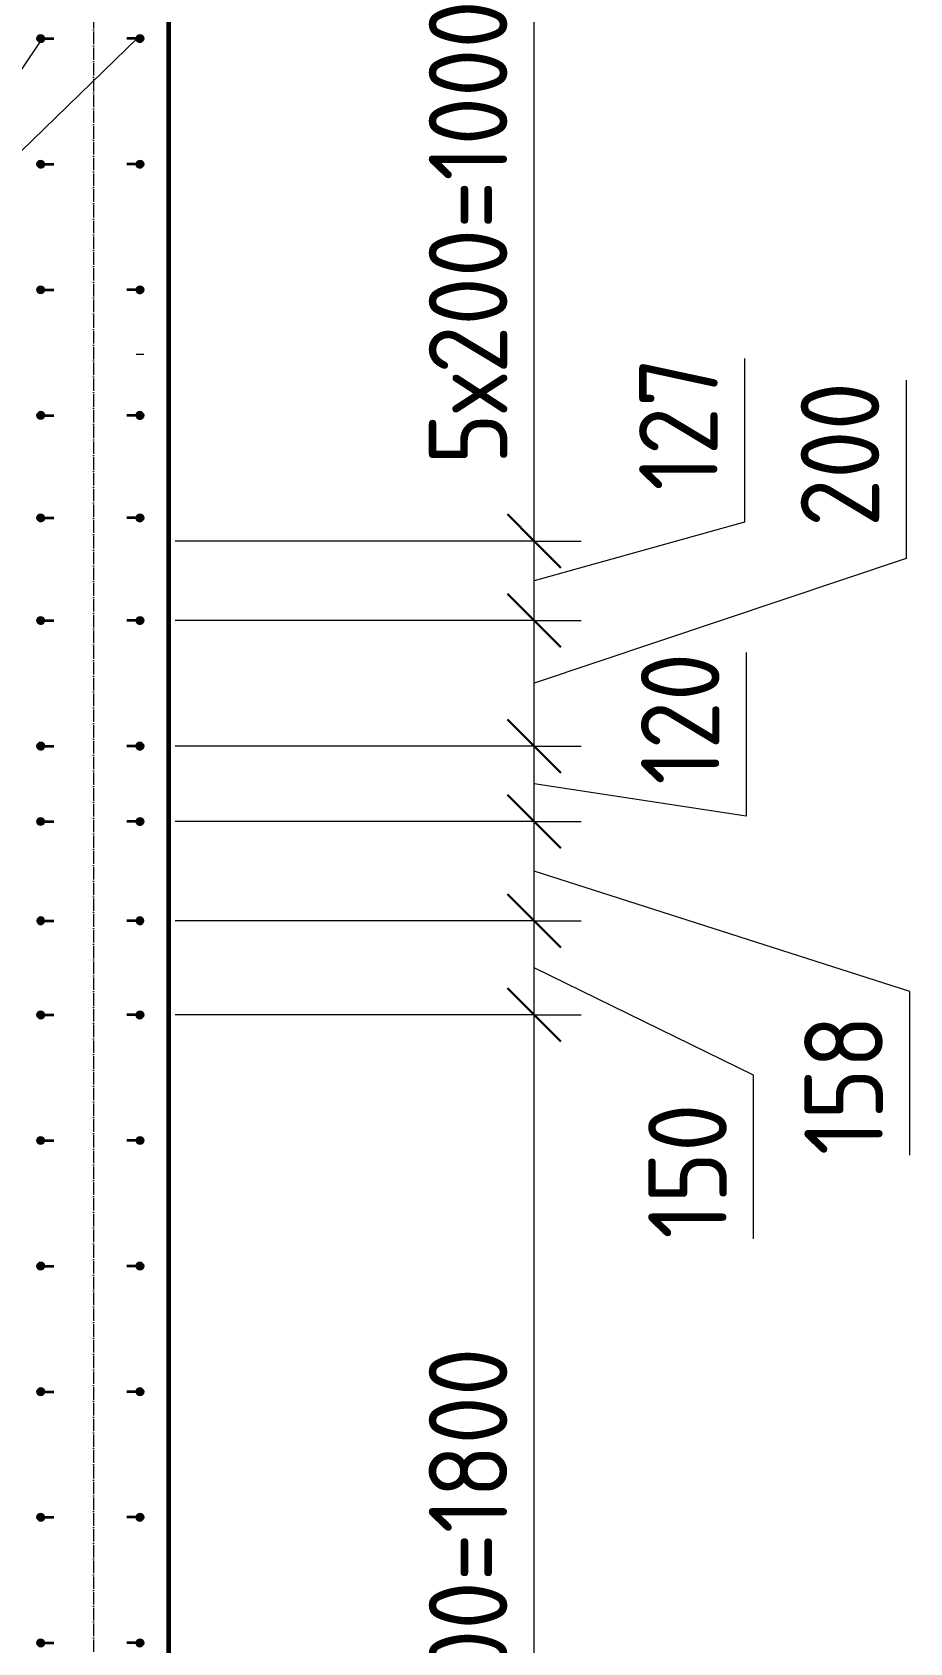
# Model space of a CAD drawing. Header units: millimetres. Extents: x 56549 to 83419, y -3049 to 32998.
# Drawn here: x 61848 to 63245, y 28576 to 31141 of the extents above; entities that cross this region are included whole.
import ezdxf

# ---------------------------------------------------------------- set-up
doc = ezdxf.new("R2010")
doc.units = ezdxf.units.MM
doc.linetypes.add('02 Штрихпунктирная _20 мм_', pattern=[25, 20, -2.5, 0, -2.5])
for name, color, linetype, lineweight in [('AA_Dim', 7, 'Continuous', 9), ('AA_Dim-50', 7, 'Continuous', 9), ('AA_Linii', 7, 'Continuous', 9), ('AA_Vinoska', 7, 'Continuous', 9), ('AF_Stena_Опалубка', 253, 'Continuous', 20), ('KR_Armatura', 7, 'Continuous', 20), ('KR_Armatura_Tonkie', 7, 'Continuous', 20), ('KR_Fundament', 7, 'Continuous', 20), ('Оси', 7, 'Continuous', 9)]:
    doc.layers.add(name, color=color, linetype=linetype, lineweight=lineweight)
doc.styles.add('ISOCPEUR_2', font='isocpeur.TTF', dxfattribs={"width": 0.9, "height": 125})
doc.dimstyles.new('05_Округл_1мм__прозр_', dxfattribs={"dimscale": 304.8, "dimtxt": 125.344371, "dimasz": 0.278871, "dimexe": 0.246063, "dimexo": 0.164042, "dimgap": 0.016404, "dimtad": 1, "dimdec": 0, "dimdsep": 46, "dimtxsty": 'ISOCPEUR_2', "dimblk1": 'OBLIQUE', "dimblk2": 'OBLIQUE', "dimsah": 1, "dimcen": 0.09, "dimdle": 0.246063, "dimazin": 0, "dimtfac": 1, "dimtdec": 4, "dimtix": 1, "dimtmove": 0, "dimatfit": 3, "dimfxl": 1, "dimtvp": 1, "dimtolj": 1, "dimtzin": 0, "dimlwd": 18, "dimlwe": 18, "dimarcsym": 2})
doc.dimstyles.new('05_Округл_1мм__прозр__1', dxfattribs={"dimscale": 304.8, "dimtxt": 125.344371, "dimasz": 0.278871, "dimexe": 0.246063, "dimexo": 0.164042, "dimgap": 0.016404, "dimtad": 1, "dimdec": 0, "dimdsep": 46, "dimtxsty": 'ISOCPEUR_2', "dimblk1": 'OBLIQUE', "dimblk2": 'OBLIQUE', "dimsah": 1, "dimcen": 0.09, "dimdle": 0.246063, "dimazin": 0, "dimtfac": 1, "dimtdec": 4, "dimtix": 1, "dimtmove": 1, "dimatfit": 3, "dimfxl": 1, "dimtvp": 1, "dimtolj": 1, "dimtzin": 0, "dimlwd": 18, "dimlwe": 18, "dimarcsym": 2})

# ---------------------------------------------------------------- blocks, each defined once
blk = doc.blocks.new('351_Ряд стержней П переменный шаг _НесАрм_РабПлоск_ - Тип 1-3765982-Схема расположения выпусков фундаментной плиты на отм_-0_450 входной группы в осях 18-20_Н-А_1')
at = {"layer": 'KR_Armatura_Tonkie'}
for points in [[(-6, 708.3), (-9, 707.5), (-10.2, 706.5), (-11.8, 703.8), (-12, 702.3), (-11.2, 699.3), (-9, 697.1), (-6, 696.3), (-3, 697.1), (-1.8, 698.1), (-0.2, 700.7), (0, 702.3), (-0.8, 705.3), (-1.8, 706.5), (-4.4, 708.1)], [(152, 708.3), (149, 707.5), (146.8, 705.3), (146.2, 703.8), (146.2, 700.7), (147.6, 698.5), (149, 697.1), (152, 696.3), (153.6, 696.5), (156.2, 698.1), (157.8, 700.7), (157.8, 703.8), (156.2, 706.5), (153.6, 708.1)], [(-6, 550.3), (-9, 549.5), (-10.2, 548.5), (-11.8, 545.8), (-12, 544.3), (-11.2, 541.3), (-9, 539.1), (-6, 538.3), (-3, 539.1), (-1.8, 540.1), (-0.2, 542.7), (0, 544.3), (-0.8, 547.3), (-2.6, 549), (-4.4, 550.1)], [(152, 550.3), (149, 549.5), (146.8, 547.3), (146.2, 545.8), (146.2, 542.7), (146.8, 541.3), (149, 539.1), (152, 538.3), (153.6, 538.5), (156.2, 540.1), (157.8, 542.7), (157.8, 545.8), (156.2, 548.5), (153.6, 550.1)], [(-6, 430.3), (-9, 429.5), (-10.2, 428.5), (-11.8, 425.8), (-12, 424.3), (-11.2, 421.3), (-9, 419.1), (-6, 418.3), (-3, 419.1), (-1.8, 420.1), (-0.2, 422.7), (0, 424.3), (-0.8, 427.3), (-1.8, 428.5), (-4.4, 430.1)], [(152, 430.3), (149, 429.5), (146.8, 427.3), (146.2, 425.8), (146.2, 422.7), (147.6, 420.5), (149, 419.1), (152, 418.3), (153.6, 418.5), (156.2, 420.1), (157.8, 422.7), (157.8, 425.8), (156.2, 428.5), (153.6, 430.1)], [(-6, 230.3), (-9, 229.5), (-10.2, 228.5), (-11.8, 225.8), (-12, 224.3), (-11.2, 221.3), (-9, 219.1), (-6, 218.3), (-3, 219.1), (-1.8, 220.1), (-0.2, 222.7), (0, 224.3), (-0.8, 227.3), (-1.8, 228.5), (-4.4, 230.1)], [(152, 230.3), (149, 229.5), (146.8, 227.3), (146.2, 225.8), (146.2, 222.7), (147.6, 220.5), (149, 219.1), (152, 218.3), (153.6, 218.5), (156.2, 220.1), (157.8, 222.7), (157.8, 225.8), (156.2, 228.5), (153.6, 230.1)], [(-6, 67), (-9, 66.2), (-10.2, 65.2), (-11.8, 62.6), (-12, 61), (-11.2, 58), (-9, 55.8), (-6, 55), (-3, 55.8), (-1.8, 56.8), (-0.2, 59.4), (0, 61), (-0.8, 64), (-1.8, 65.2), (-4.4, 66.8)], [(152, 67), (149, 66.2), (146.8, 64), (146.2, 62.6), (146.2, 59.4), (147.6, 57.2), (149, 55.8), (152, 55), (153.6, 55.2), (156.2, 56.8), (157.8, 59.4), (157.8, 62.6), (156.2, 65.2), (153.6, 66.8)], [(-6, -96.3), (-9, -97.1), (-10.2, -98.1), (-11.8, -100.7), (-12, -102.3), (-11.2, -105.3), (-9, -107.5), (-6, -108.3), (-3, -107.5), (-1.8, -106.5), (-0.2, -103.8), (0, -102.3), (-0.8, -99.3), (-1.8, -98.1), (-4.4, -96.5)], [(152, -96.3), (149, -97.1), (146.8, -99.3), (146.2, -100.7), (146.2, -103.8), (147.6, -106.1), (149, -107.5), (152, -108.3), (153.6, -108.1), (156.2, -106.5), (157.8, -103.8), (157.8, -100.7), (156.2, -98.1), (153.6, -96.5)], [(-6, -296.3), (-9, -297.1), (-10.2, -298.1), (-11.8, -300.7), (-12, -302.3), (-11.2, -305.3), (-9, -307.5), (-6, -308.3), (-3, -307.5), (-1.8, -306.5), (-0.2, -303.8), (0, -302.3), (-0.8, -299.3), (-1.8, -298.1), (-4.4, -296.5)], [(152, -296.3), (149, -297.1), (146.8, -299.3), (146.2, -300.7), (146.2, -303.8), (146.8, -305.3), (149, -307.5), (152, -308.3), (153.6, -308.1), (156.2, -306.5), (157.8, -303.8), (157.8, -300.7), (156.2, -298.1), (153.6, -296.5)], [(-6, -496.3), (-9, -497.1), (-10.2, -498.1), (-11.8, -500.7), (-12, -502.3), (-11.2, -505.3), (-9, -507.5), (-6, -508.3), (-3, -507.5), (-1.8, -506.5), (-0.2, -503.8), (0, -502.3), (-0.8, -499.3), (-1.8, -498.1), (-4.4, -496.5)], [(152, -496.3), (149, -497.1), (146.8, -499.3), (146.2, -500.7), (146.2, -503.8), (147.6, -506.1), (149, -507.5), (152, -508.3), (153.6, -508.1), (156.2, -506.5), (157.8, -503.8), (157.8, -500.7), (156.2, -498.1), (153.6, -496.5)], [(-6, -696.3), (-9, -697.1), (-10.2, -698.1), (-11.8, -700.7), (-11.8, -702.9), (-11.2, -705.3), (-9, -707.5), (-6, -708.3), (-3, -707.5), (-1.8, -706.5), (-0.1, -702.9), (0, -702.3), (-0.8, -699.3), (-1.8, -698.1), (-4.4, -696.5)], [(152, -696.3), (149, -697.1), (146.8, -699.3), (146.2, -700.7), (146.2, -703.8), (146.8, -705.3), (149, -707.5), (152, -708.3), (153.6, -708.1), (156.2, -706.5), (157.8, -703.8), (157.8, -700.7), (156.2, -698.1), (153.6, -696.5)]]:
    blk.add_hatch(color=256, dxfattribs=at).paths.add_polyline_path(points)
at = {"layer": 'KR_Armatura'}
for centre in [(-6, 544.3), (152, 544.3), (-6, 424.3), (152, 424.3), (-6, 224.3), (152, 224.3), (-6, 61), (152, 61), (-6, -102.3), (152, -102.3), (-6, -302.3), (152, -302.3), (-6, -502.3), (152, -502.3), (-6, -702.3), (152, -702.3)]:
    blk.add_circle(centre, 6, dxfattribs=at)
for centre, start, end in [((-6, 702.3), 90, 269.9911), ((-6, 702.3), 270.0089, 90), ((152, 702.3), 90, 269.9911), ((152, 702.3), 270.0089, 90)]:
    blk.add_arc(centre, 6, start, end, dxfattribs=at)
at = {"layer": 'KR_Armatura_Tonkie', "lineweight": 35}
for p, q in [((0, 702.3), (15, 702.3)), ((146, 702.3), (131, 702.3)), ((0, 544.3), (15, 544.3)), ((146, 544.3), (131, 544.3)), ((0, 424.3), (15, 424.3)), ((146, 424.3), (131, 424.3)), ((0, 224.3), (15, 224.3)), ((146, 224.3), (131, 224.3)), ((0, 61), (15, 61)), ((146, 61), (131, 61)), ((0, -102.3), (15, -102.3)), ((146, -102.3), (131, -102.3)), ((0, -302.3), (15, -302.3)), ((146, -302.3), (131, -302.3)), ((0, -502.3), (15, -502.3)), ((146, -502.3), (131, -502.3)), ((0, -702.3), (15, -702.3)), ((146, -702.3), (131, -702.3))]:
    blk.add_line(p, q, dxfattribs=at)
at = {"layer": 'KR_Armatura_Tonkie'}
for centre, start, end in [((-6, 702.3), 360, 180), ((-6, 702.3), 180, 0), ((152, 702.3), 360, 180), ((152, 702.3), 180, 360), ((-6, 544.3), 360, 180), ((-6, 544.3), 180, 0), ((152, 544.3), 0, 180), ((152, 544.3), 180, 360), ((-6, 424.3), 360, 180), ((-6, 424.3), 180, 0), ((152, 424.3), 360, 180), ((152, 424.3), 180, 360), ((-6, 224.3), 360, 180), ((-6, 224.3), 180, 360), ((152, 224.3), 360, 180), ((152, 224.3), 180, 360), ((-6, 61), 360, 180), ((-6, 61), 180, 360), ((152, 61), 360, 180), ((152, 61), 180, 360), ((-6, -102.3), 360, 180), ((-6, -102.3), 180, 360), ((152, -102.3), 0, 180), ((152, -102.3), 180, 360), ((-6, -302.3), 360, 180), ((-6, -302.3), 180, 360), ((152, -302.3), 0, 180), ((152, -302.3), 180, 360), ((-6, -502.3), 360, 180), ((-6, -502.3), 180, 0), ((152, -502.3), 360, 180), ((152, -502.3), 180, 360), ((-6, -702.3), 360, 180), ((-6, -702.3), 180, 0), ((152, -702.3), 0, 180), ((152, -702.3), 180, 360)]:
    blk.add_arc(centre, 6, start, end, dxfattribs=at)
blk = doc.blocks.new('351_Ряд стержней П переменный шаг _НесАрм_РабПлоск_ - Тип 1-3766031-Схема расположения выпусков фундаментной плиты на отм_-0_450 входной группы в осях 18-20_Н-А_1')
at = {"layer": 'KR_Armatura_Tonkie'}
for points in [[(-6, 932), (-3, 932.8), (-1.6, 934), (-0.2, 936.4), (0, 938), (-1.6, 942), (-1.8, 942.2), (-4.4, 943.8), (-7.6, 943.8), (-10.2, 942.2), (-11.8, 939.6), (-12, 938), (-11.2, 935), (-9, 932.8)], [(152, 932), (153.6, 932.2), (156.2, 933.8), (157.8, 936.4), (157.8, 939.6), (156.2, 942.2), (153.6, 943.8), (150.4, 943.8), (149, 943.2), (146.8, 941), (146.2, 939.6), (146.2, 936.4), (146.8, 935), (149, 932.8), (150.4, 932.2)], [(-6, 732), (-3, 732.8), (-1.6, 734), (-0.2, 736.4), (0, 738), (-1.6, 742), (-1.8, 742.2), (-4.4, 743.8), (-7.6, 743.8), (-10.2, 742.2), (-11.8, 739.6), (-12, 738), (-11.2, 735), (-9, 732.8)], [(152, 732), (153.6, 732.2), (156.2, 733.8), (157.8, 736.4), (157.8, 739.6), (156.2, 742.2), (153.6, 743.8), (150.4, 743.8), (149, 743.2), (146.8, 741), (146.2, 739.6), (146.2, 736.4), (146.8, 735), (149, 732.8), (150.4, 732.2)], [(-6, 532), (-3, 532.8), (-1.8, 533.8), (-0.2, 536.4), (0, 538), (-1.3, 541.7), (-1.8, 542.2), (-4.4, 543.8), (-7.6, 543.8), (-10.2, 542.2), (-11.8, 539.6), (-12, 538), (-11.2, 535), (-9, 532.8)], [(152, 532), (153.6, 532.2), (156.2, 533.8), (157.8, 536.4), (157.8, 539.6), (156.2, 542.2), (153.6, 543.8), (150.4, 543.8), (149, 543.2), (146.8, 541), (146.2, 539.6), (146.2, 536.4), (146.8, 535), (149, 532.8), (150.4, 532.2)], [(-6, 332), (-3, 332.8), (-1.8, 333.8), (-0.2, 336.4), (0, 338), (-0.8, 341), (-1.8, 342.2), (-4.4, 343.8), (-7.6, 343.8), (-10.2, 342.2), (-11.8, 339.6), (-12, 338), (-11.2, 335), (-9, 332.8)], [(152, 332), (153.6, 332.2), (156.2, 333.8), (157.8, 336.4), (157.8, 339.6), (156.2, 342.2), (153.6, 343.8), (150.4, 343.8), (149, 343.2), (146.8, 341), (146.2, 339.6), (146.2, 336.4), (146.8, 335), (149, 332.8), (150.4, 332.2)], [(-6, 132), (-3, 132.8), (-1.8, 133.8), (-0.2, 136.6), (0, 138), (-0.8, 141), (-1.8, 142.2), (-4.4, 143.8), (-7.6, 143.8), (-10.2, 142.2), (-11.8, 139.6), (-11.6, 136.6), (-11.2, 135), (-9, 132.8)], [(152, 132), (153.6, 132.2), (156.2, 133.8), (157.8, 136.6), (157.8, 139.6), (156.2, 142.2), (153.6, 143.8), (150.4, 143.8), (149, 143.2), (146.8, 141), (146.2, 139.6), (146.2, 136.4), (146.8, 135), (149, 132.8), (150.4, 132.2)], [(-6, -68), (-3, -67.2), (-1.8, -66.2), (-0.2, -63.6), (0, -62), (-0.8, -59), (-1.8, -57.8), (-4.4, -56.2), (-7.6, -56.2), (-10.2, -57.8), (-11.8, -60.4), (-12, -62), (-11.2, -65), (-9, -67.2)], [(152, -68), (153.6, -67.8), (156.2, -66.2), (157.8, -63.6), (157.8, -60.4), (156.2, -57.8), (153.6, -56.2), (150.4, -56.2), (149, -56.8), (146.8, -59), (146.2, -60.4), (146.2, -63.6), (146.8, -65), (149, -67.2), (150.4, -67.8)], [(-6, -268), (-3, -267.2), (-1.8, -266.2), (-0.2, -263.6), (0, -262), (-0.8, -259), (-1.8, -257.8), (-4.4, -256.2), (-7.6, -256.2), (-10.2, -257.8), (-11.8, -260.4), (-12, -262), (-11.2, -265), (-9, -267.2)], [(152, -268), (153.6, -267.8), (156.2, -266.2), (157.8, -263.6), (157.8, -260.4), (156.2, -257.8), (153.6, -256.2), (150.4, -256.2), (149, -256.8), (146.8, -259), (146.2, -260.4), (146.2, -263.6), (146.8, -265), (149, -267.2), (150.4, -267.8)], [(-6, -468), (-3, -467.2), (-1.8, -466.2), (-0.2, -463.6), (0, -462), (-0.8, -459), (-1.8, -457.8), (-4.4, -456.2), (-7.6, -456.2), (-10.2, -457.8), (-11.8, -460.4), (-12, -462), (-11.2, -465), (-9, -467.2)], [(152, -468), (153.6, -467.8), (156.2, -466.2), (157.8, -463.6), (157.8, -460.4), (156.2, -457.8), (153.6, -456.2), (150.4, -456.2), (149, -456.8), (146.8, -459), (146.2, -460.4), (146.2, -463.6), (146.8, -465), (149, -467.2), (150.4, -467.8)], [(-6, -668), (-3, -667.2), (-1.8, -666.2), (-0.2, -663.6), (0, -662), (-0.8, -659), (-1.8, -657.8), (-4.4, -656.2), (-7.6, -656.2), (-10.2, -657.8), (-11.8, -660.4), (-12, -662), (-11.2, -665), (-9, -667.2)], [(152, -668), (153.6, -667.8), (156.2, -666.2), (157.8, -663.6), (157.8, -660.4), (156.2, -657.8), (153.6, -656.2), (150.4, -656.2), (149, -656.8), (146.8, -659), (146.2, -660.4), (146.2, -663.6), (146.8, -665), (149, -667.2), (150.4, -667.8)], [(-6, -868), (-3, -867.2), (-1.8, -866.2), (-0.2, -863.6), (0, -862), (-0.8, -859), (-2.1, -857.5), (-4.4, -856.2), (-7.6, -856.2), (-10.2, -857.8), (-11.8, -860.4), (-12, -862), (-11.2, -865), (-9, -867.2)], [(152, -868), (153.6, -867.8), (156.2, -866.2), (157.8, -863.6), (157.8, -860.4), (156.2, -857.8), (153.6, -856.2), (150.4, -856.2), (149, -856.8), (146.8, -859), (146.2, -860.4), (146.2, -863.6), (146.8, -865), (149, -867.2), (150.4, -867.8)], [(-6, -944), (-3, -943.2), (-1.6, -942), (-0.2, -939.6), (0, -938), (-1.6, -934), (-1.8, -933.8), (-4.4, -932.2), (-7.6, -932.2), (-10.2, -933.8), (-11.8, -936.4), (-12, -938), (-11.2, -941), (-9, -943.2)], [(152, -944), (153.6, -943.8), (156.2, -942.2), (157.8, -939.6), (157.8, -936.4), (156.2, -933.8), (153.6, -932.2), (150.4, -932.2), (149, -932.8), (146.8, -935), (146.2, -936.4), (146.2, -939.6), (146.8, -941), (149, -943.2), (150.4, -943.8)]]:
    blk.add_hatch(color=256, dxfattribs=at).paths.add_polyline_path(points)
at = {"layer": 'KR_Armatura'}
for centre in [(-6, 938), (152, 938), (-6, 738), (152, 738), (-6, 538), (152, 538), (-6, 338), (152, 338), (-6, 138), (152, 138), (-6, -62), (152, -62), (-6, -262), (152, -262), (-6, -462), (152, -462), (-6, -662), (152, -662), (-6, -862), (152, -862), (-6, -938), (152, -938)]:
    blk.add_circle(centre, 6, dxfattribs=at)
at = {"layer": 'KR_Armatura_Tonkie', "lineweight": 35}
for p, q in [((0, 938), (15, 938)), ((146, 938), (131, 938)), ((0, 738), (15, 738)), ((146, 738), (131, 738)), ((0, 538), (15, 538)), ((146, 538), (131, 538)), ((0, 338), (15, 338)), ((146, 338), (131, 338)), ((0, 138), (15, 138)), ((146, 138), (131, 138)), ((0, -62), (15, -62)), ((146, -62), (131, -62)), ((0, -262), (15, -262)), ((146, -262), (131, -262)), ((0, -462), (15, -462)), ((146, -462), (131, -462)), ((0, -662), (15, -662)), ((146, -662), (131, -662)), ((0, -862), (15, -862)), ((146, -862), (131, -862)), ((0, -938), (15, -938)), ((146, -938), (131, -938))]:
    blk.add_line(p, q, dxfattribs=at)
at = {"layer": 'KR_Armatura_Tonkie'}
for centre, start, end in [((-6, 938), 360, 180), ((-6, 938), 180, 0), ((152, 938), 0, 180), ((152, 938), 180, 360), ((-6, 738), 360, 180), ((152, 738), 0, 180), ((-6, 738), 180, 0), ((152, 738), 180, 360), ((-6, 538), 360, 180), ((152, 538), 0, 180), ((-6, 538), 180, 0), ((152, 538), 180, 360), ((-6, 338), 360, 180), ((-6, 338), 180, 0), ((152, 338), 0, 180), ((152, 338), 180, 360), ((-6, 138), 360, 180), ((-6, 138), 180, 360), ((152, 138), 360, 180), ((152, 138), 180, 360), ((-6, -62), 360, 180), ((-6, -62), 180, 360), ((152, -62), 360, 180), ((152, -62), 180, 360), ((-6, -262), 360, 180), ((152, -262), 0, 180), ((-6, -262), 180, 0), ((152, -262), 180, 360), ((-6, -462), 360, 180), ((152, -462), 360, 180), ((-6, -462), 180, 0), ((152, -462), 180, 360), ((-6, -662), 360, 180), ((-6, -662), 180, 0), ((152, -662), 0, 180), ((152, -662), 180, 360), ((-6, -862), 360, 180), ((-6, -862), 180, 0), ((152, -862), 0, 180), ((152, -862), 180, 360), ((-6, -938), 360, 180), ((-6, -938), 180, 0), ((152, -938), 0, 180), ((152, -938), 180, 360)]:
    blk.add_arc(centre, 6, start, end, dxfattribs=at)
blk = doc.blocks.new('DIMBLOCK12-Схема расположения выпусков фундаментной плиты на отм_-0_450 входной группы в осях 18-20_Н-А_1')
at = {"layer": 'AA_Dim-50', "lineweight": 30}
for p, q in [((62646.8, 29726), (62604.3, 29768.5)), ((62646.8, 29726), (62689.3, 29683.5)), ((62646.8, 29576), (62604.3, 29618.5)), ((62646.8, 29576), (62689.3, 29533.5)), ((62646.8, 27776), (62604.3, 27818.5)), ((62646.8, 27776), (62689.3, 27733.5))]:
    blk.add_line(p, q, dxfattribs=at)
at = {"layer": 'AA_Dim-50', "lineweight": 18}
for p, q in [((62646.8, 29726), (62075.1, 29726)), ((62646.8, 29726), (62721.8, 29726)), ((62646.8, 29576), (62075.1, 29576)), ((62646.8, 27776), (62646.8, 29576)), ((62646.8, 29576), (62721.8, 29576)), ((62646.8, 27776), (62075.1, 27776)), ((62646.8, 27776), (62721.8, 27776))]:
    blk.add_line(p, q, dxfattribs=at)
at = {"layer": 'AA_Dim-50', "color": 0, "lineweight": 18, "insert": (62479, 28297.6), "char_height": 125, "width": 908.155, "attachment_point": 1, "rotation": 90, "line_spacing_factor": 1.135194, "style": 'ISOCPEUR_2'}
blk.add_mtext('9х200=1800', dxfattribs=at)
blk = doc.blocks.new('_None')
blk = doc.blocks.new('DIMBLOCK13-Схема расположения выпусков фундаментной плиты на отм_-0_450 входной группы в осях 18-20_Н-А_1')
at = {"layer": 'AA_Dim-50', "lineweight": 30}
for p, q in [((62646.8, 29884), (62604.3, 29926.5)), ((62646.8, 29884), (62689.3, 29841.5)), ((62646.8, 29726), (62604.3, 29768.5)), ((62646.8, 29726), (62689.3, 29683.5)), ((62646.8, 29576), (62604.3, 29618.5)), ((62646.8, 29576), (62689.3, 29533.5))]:
    blk.add_line(p, q, dxfattribs=at)
at = {"layer": 'AA_Dim-50', "lineweight": 18}
for p, q in [((62646.8, 29884), (62075.1, 29884)), ((62646.8, 29884), (62721.8, 29884)), ((62646.8, 29726), (62075.1, 29726)), ((62646.8, 29576), (62646.8, 29726)), ((62646.8, 29726), (62721.8, 29726)), ((62996.2, 29480.1), (62646.8, 29651)), ((62646.8, 29576), (62075.1, 29576)), ((62646.8, 29576), (62721.8, 29576)), ((62996.2, 29219.6), (62996.2, 29480.1))]:
    blk.add_line(p, q, dxfattribs=at)
at = {"layer": 'AA_Dim-50', "color": 0, "lineweight": 18, "insert": (62828.4, 29219.6), "char_height": 125, "width": 252.581, "attachment_point": 1, "rotation": 90, "line_spacing_factor": 1.135194, "style": 'ISOCPEUR_2'}
blk.add_mtext('150', dxfattribs=at)
blk = doc.blocks.new('DIMBLOCK14-Схема расположения выпусков фундаментной плиты на отм_-0_450 входной группы в осях 18-20_Н-А_1')
at = {"layer": 'AA_Dim-50', "lineweight": 30}
for p, q in [((62646.8, 30004), (62604.3, 30046.5)), ((62646.8, 30004), (62689.3, 29961.5)), ((62646.8, 29884), (62604.3, 29926.5)), ((62646.8, 29884), (62689.3, 29841.5)), ((62646.8, 29726), (62604.3, 29768.5)), ((62646.8, 29726), (62689.3, 29683.5))]:
    blk.add_line(p, q, dxfattribs=at)
at = {"layer": 'AA_Dim-50', "lineweight": 18}
for p, q in [((62646.8, 30004), (62075.1, 30004)), ((62646.8, 30004), (62721.8, 30004)), ((62646.8, 29884), (62075.1, 29884)), ((62646.8, 29726), (62646.8, 29884)), ((62646.8, 29884), (62721.8, 29884)), ((63244.9, 29613.1), (62646.8, 29805)), ((62646.8, 29726), (62075.1, 29726)), ((62646.8, 29726), (62721.8, 29726)), ((63244.9, 29352.6), (63244.9, 29613.1))]:
    blk.add_line(p, q, dxfattribs=at)
at = {"layer": 'AA_Dim-50', "color": 0, "lineweight": 18, "insert": (63077, 29352.6), "char_height": 125, "width": 252.581, "attachment_point": 1, "rotation": 90, "line_spacing_factor": 1.135194, "style": 'ISOCPEUR_2'}
blk.add_mtext('158', dxfattribs=at)
blk = doc.blocks.new('DIMBLOCK15-Схема расположения выпусков фундаментной плиты на отм_-0_450 входной группы в осях 18-20_Н-А_1')
at = {"layer": 'AA_Dim-50', "lineweight": 30}
for p, q in [((62646.8, 30204), (62604.3, 30246.5)), ((62646.8, 30204), (62689.3, 30161.5)), ((62646.8, 30004), (62604.3, 30046.5)), ((62646.8, 30004), (62689.3, 29961.5)), ((62646.8, 29884), (62604.3, 29926.5)), ((62646.8, 29884), (62689.3, 29841.5))]:
    blk.add_line(p, q, dxfattribs=at)
at = {"layer": 'AA_Dim-50', "lineweight": 18}
for p, q in [((62646.8, 30204), (62075.1, 30204)), ((62646.8, 30204), (62721.8, 30204)), ((62984.6, 30152.9), (62984.6, 29892.4)), ((62646.8, 30004), (62075.1, 30004)), ((62646.8, 29884), (62646.8, 30004)), ((62646.8, 30004), (62721.8, 30004)), ((62984.6, 29892.4), (62646.8, 29944)), ((62646.8, 29884), (62075.1, 29884)), ((62646.8, 29884), (62721.8, 29884))]:
    blk.add_line(p, q, dxfattribs=at)
at = {"layer": 'AA_Dim-50', "color": 0, "lineweight": 18, "insert": (62816.8, 29942.4), "char_height": 125, "width": 252.581, "attachment_point": 1, "rotation": 90, "line_spacing_factor": 1.135194, "style": 'ISOCPEUR_2'}
blk.add_mtext('120', dxfattribs=at)
blk = doc.blocks.new('DIMBLOCK16-Схема расположения выпусков фундаментной плиты на отм_-0_450 входной группы в осях 18-20_Н-А_1')
at = {"layer": 'AA_Dim-50', "lineweight": 18}
for p, q in [((63239.1, 30586.9), (63239.1, 30302.8)), ((62646.8, 30330.6), (62075.1, 30330.6)), ((62646.8, 30330.6), (62721.8, 30330.6)), ((63239.1, 30302.8), (62646.8, 30104)), ((62646.8, 30204), (62075.1, 30204)), ((62646.8, 30004), (62646.8, 30204)), ((62646.8, 30204), (62721.8, 30204)), ((62646.8, 30004), (62075.1, 30004)), ((62646.8, 30004), (62721.8, 30004))]:
    blk.add_line(p, q, dxfattribs=at)
at = {"layer": 'AA_Dim-50', "lineweight": 30}
for p, q in [((62646.8, 30330.6), (62604.3, 30373.1)), ((62646.8, 30330.6), (62689.3, 30288.1)), ((62646.8, 30204), (62604.3, 30246.5)), ((62646.8, 30204), (62689.3, 30161.5)), ((62646.8, 30004), (62604.3, 30046.5)), ((62646.8, 30004), (62689.3, 29961.5))]:
    blk.add_line(p, q, dxfattribs=at)
at = {"layer": 'AA_Dim-50', "color": 0, "lineweight": 18, "insert": (63071.2, 30352.8), "char_height": 125, "width": 280.961, "attachment_point": 1, "rotation": 90, "line_spacing_factor": 1.135194, "style": 'ISOCPEUR_2'}
blk.add_mtext('200', dxfattribs=at)
blk = doc.blocks.new('DIMBLOCK17-Схема расположения выпусков фундаментной плиты на отм_-0_450 входной группы в осях 18-20_Н-А_1')
at = {"layer": 'AA_Dim-50', "lineweight": 18}
for p, q in [((62981.8, 30621.3), (62981.8, 30360.8)), ((62981.8, 30360.8), (62646.8, 30267.3)), ((62646.8, 30330.6), (62075.1, 30330.6)), ((62646.8, 30204), (62646.8, 30330.6)), ((62646.8, 30330.6), (62721.8, 30330.6)), ((62646.8, 30204), (62075.1, 30204)), ((62646.8, 30204), (62721.8, 30204))]:
    blk.add_line(p, q, dxfattribs=at)
at = {"layer": 'AA_Dim-50', "lineweight": 30}
for p, q in [((62646.8, 30330.6), (62604.3, 30373.1)), ((62646.8, 30330.6), (62689.3, 30288.1)), ((62646.8, 30204), (62604.3, 30246.5)), ((62646.8, 30204), (62689.3, 30161.5))]:
    blk.add_line(p, q, dxfattribs=at)
at = {"layer": 'AA_Dim-50', "color": 0, "lineweight": 18, "insert": (62813.9, 30410.8), "char_height": 125, "width": 252.581, "attachment_point": 1, "rotation": 90, "line_spacing_factor": 1.135194, "style": 'ISOCPEUR_2'}
blk.add_mtext('127', dxfattribs=at)
blk = doc.blocks.new('DIMBLOCK18-Схема расположения выпусков фундаментной плиты на отм_-0_450 входной группы в осях 18-20_Н-А_1')
at = {"layer": 'AA_Dim-50', "lineweight": 30}
for p, q in [((62646.8, 31539), (62604.3, 31581.5)), ((62646.8, 31539), (62689.3, 31496.5)), ((62646.8, 31331), (62604.3, 31373.5)), ((62646.8, 31331), (62689.3, 31288.5)), ((62646.8, 30330.6), (62604.3, 30373.1)), ((62646.8, 30330.6), (62689.3, 30288.1))]:
    blk.add_line(p, q, dxfattribs=at)
at = {"layer": 'AA_Dim-50', "lineweight": 18}
for p, q in [((62646.8, 31539), (62075.1, 31539)), ((62646.8, 31539), (62721.8, 31539)), ((62646.8, 31331), (62075.1, 31331)), ((62646.8, 30330.6), (62646.8, 31331)), ((62646.8, 31331), (62721.8, 31331)), ((62646.8, 30330.6), (62075.1, 30330.6)), ((62646.8, 30330.6), (62721.8, 30330.6))]:
    blk.add_line(p, q, dxfattribs=at)
at = {"layer": 'AA_Dim-50', "color": 0, "lineweight": 18, "insert": (62479, 30452.2), "char_height": 125, "width": 908.155, "attachment_point": 1, "rotation": 90, "line_spacing_factor": 1.135194, "style": 'ISOCPEUR_2'}
blk.add_mtext('5х200=1000', dxfattribs=at)

msp = doc.modelspace()

# ---------------------------------------------------------------- linework, layer by layer
at = {"layer": 'AA_Linii', "lineweight": 20}
for p, q in [((62025.0616, 30627.5898), (62013.0616, 30627.5898)), ((62025.0616, 29884), (62013.0616, 29884)), ((62025.0616, 29726), (62013.0616, 29726)), ((62025.0616, 29576), (62013.0616, 29576)), ((62025.0616, 29376), (62013.0616, 29376)), ((62025.0616, 29176), (62013.0616, 29176)), ((62025.0616, 28976), (62013.0616, 28976)), ((62025.0616, 28776), (62013.0616, 28776))]:
    msp.add_line(p, q, dxfattribs=at)
at = {"layer": 'AA_Vinoska'}
for p in [(61864.2684, 31132.1665), (62016.1245, 31132.1665)]:
    msp.add_line(p, (61582.1826, 30711.5742), dxfattribs=at)
at = {"layer": 'AF_Stena_Опалубка', "lineweight": 60}
msp.add_line((62065.0616, 27650), (62065.0616, 31285), dxfattribs=at)
at = {"layer": 'KR_Fundament'}
for p, q in [((62065.0616, 31585), (62065.0616, 29140)), ((62065.0616, 27650), (62065.0616, 31585)), ((62065.0616, 29140), (62065.0616, 27650))]:
    msp.add_line(p, q, dxfattribs=at)
at = {"layer": 'Оси', "linetype": '02 Штрихпунктирная _20 мм_'}
msp.add_line((61945.0616, 32246.2062), (61945.0616, 26999.5119), dxfattribs=at)

# ---------------------------------------------------------------- block references
at = {"layer": 'KR_Armatura_Tonkie', "rotation": 180}
msp.add_blockref('351_Ряд стержней П переменный шаг _НесАрм_РабПлоск_ - Тип 1-3765982-Схема расположения выпусков фундаментной плиты на отм_-0_450 входной группы в осях 18-20_Н-А_1', (62013.0616, 30428.2949), dxfattribs=at)
at = {"layer": 'KR_Armatura_Tonkie'}
msp.add_blockref('351_Ряд стержней П переменный шаг _НесАрм_РабПлоск_ - Тип 1-3766031-Схема расположения выпусков фундаментной плиты на отм_-0_450 входной группы в осях 18-20_Н-А_1', (61867.0616, 28638), dxfattribs=at)

# ---------------------------------------------------------------- dimensions: what is measured, and where the dimension line sits
at = {"layer": 'AA_Dim', "lineweight": 18}
for base, p1, p2, text, override, picture, middle in [((62646.8161, 31331), (62025.0616, 30330.5898), (62025.0616, 31331), '5х200=1000', {"dimpost": '<>', "dimblk1": 'None', "dimblk2": 'None', "dimsah": 1, "dimfxl": 1000.410197}, 'DIMBLOCK18-Схема расположения выпусков фундаментной плиты на отм_-0_450 входной группы в осях 18-20_Н-А_1', (62579.3161, 30830.7949)), ((62646.8161, 29576), (62025.0616, 27776), (62025.0616, 29576), '9х200=1800', {"dimpost": '<>', "dimblk1": 'None', "dimblk2": 'None', "dimsah": 1, "dimfxl": 1800}, 'DIMBLOCK12-Схема расположения выпусков фундаментной плиты на отм_-0_450 входной группы в осях 18-20_Н-А_1', (62579.3161, 28676))]:
    dim = msp.add_linear_dim(base=base, p1=p1, p2=p2, angle=90, text=text, dimstyle='05_Округл_1мм__прозр_', override=override, dxfattribs=at)
    dim.commit()
    dim.dimension.update_dxf_attribs({"geometry": picture, "text_midpoint": middle})
for base, p1, p2, text, override, picture, middle in [((62646.8161, 30330.5898), (62025.0616, 30204), (62025.0616, 30330.5898), '127', {"dimpost": '<>', "dimblk1": 'None', "dimblk2": 'None', "dimsah": 1, "dimfxl": 126.589803}, 'DIMBLOCK17-Схема расположения выпусков фундаментной плиты на отм_-0_450 входной группы в осях 18-20_Н-А_1', (62897.2438, 30537.1267)), ((62646.8161, 30204), (62025.0616, 30004), (62025.0616, 30204), '200', {"dimpost": '<>', "dimblk1": 'None', "dimblk2": 'None', "dimsah": 1, "dimfxl": 200}, 'DIMBLOCK16-Схема расположения выпусков фундаментной плиты на отм_-0_450 входной группы в осях 18-20_Н-А_1', (63154.5715, 30493.2306)), ((62646.8161, 30004), (62025.0616, 29884), (62025.0616, 30004), '120', {"dimpost": '<>', "dimblk1": 'None', "dimblk2": 'None', "dimsah": 1, "dimfxl": 120}, 'DIMBLOCK15-Схема расположения выпусков фундаментной плиты на отм_-0_450 входной группы в осях 18-20_Н-А_1', (62900.1351, 30068.7325)), ((62646.8161, 29884), (62025.0616, 29726), (62025.0616, 29884), '158', {"dimpost": '<>', "dimblk1": 'None', "dimblk2": 'None', "dimsah": 1, "dimfxl": 158}, 'DIMBLOCK14-Схема расположения выпусков фундаментной плиты на отм_-0_450 входной группы в осях 18-20_Н-А_1', (63160.3542, 29478.9027)), ((62646.8161, 29726), (62025.0616, 29576), (62025.0616, 29726), '150', {"dimpost": '<>', "dimblk1": 'None', "dimblk2": 'None', "dimsah": 1, "dimfxl": 150}, 'DIMBLOCK13-Схема расположения выпусков фундаментной плиты на отм_-0_450 входной группы в осях 18-20_Н-А_1', (62911.7004, 29345.9018))]:
    dim = msp.add_linear_dim(base=base, p1=p1, p2=p2, angle=90, text=text, dimstyle='05_Округл_1мм__прозр__1', override=override, dxfattribs=at)
    dim.commit()
    dim.dimension.update_dxf_attribs({"geometry": picture, "text_midpoint": middle, "dimtype": 160, "text_rotation": 90})

doc.saveas('drawing.dxf')
